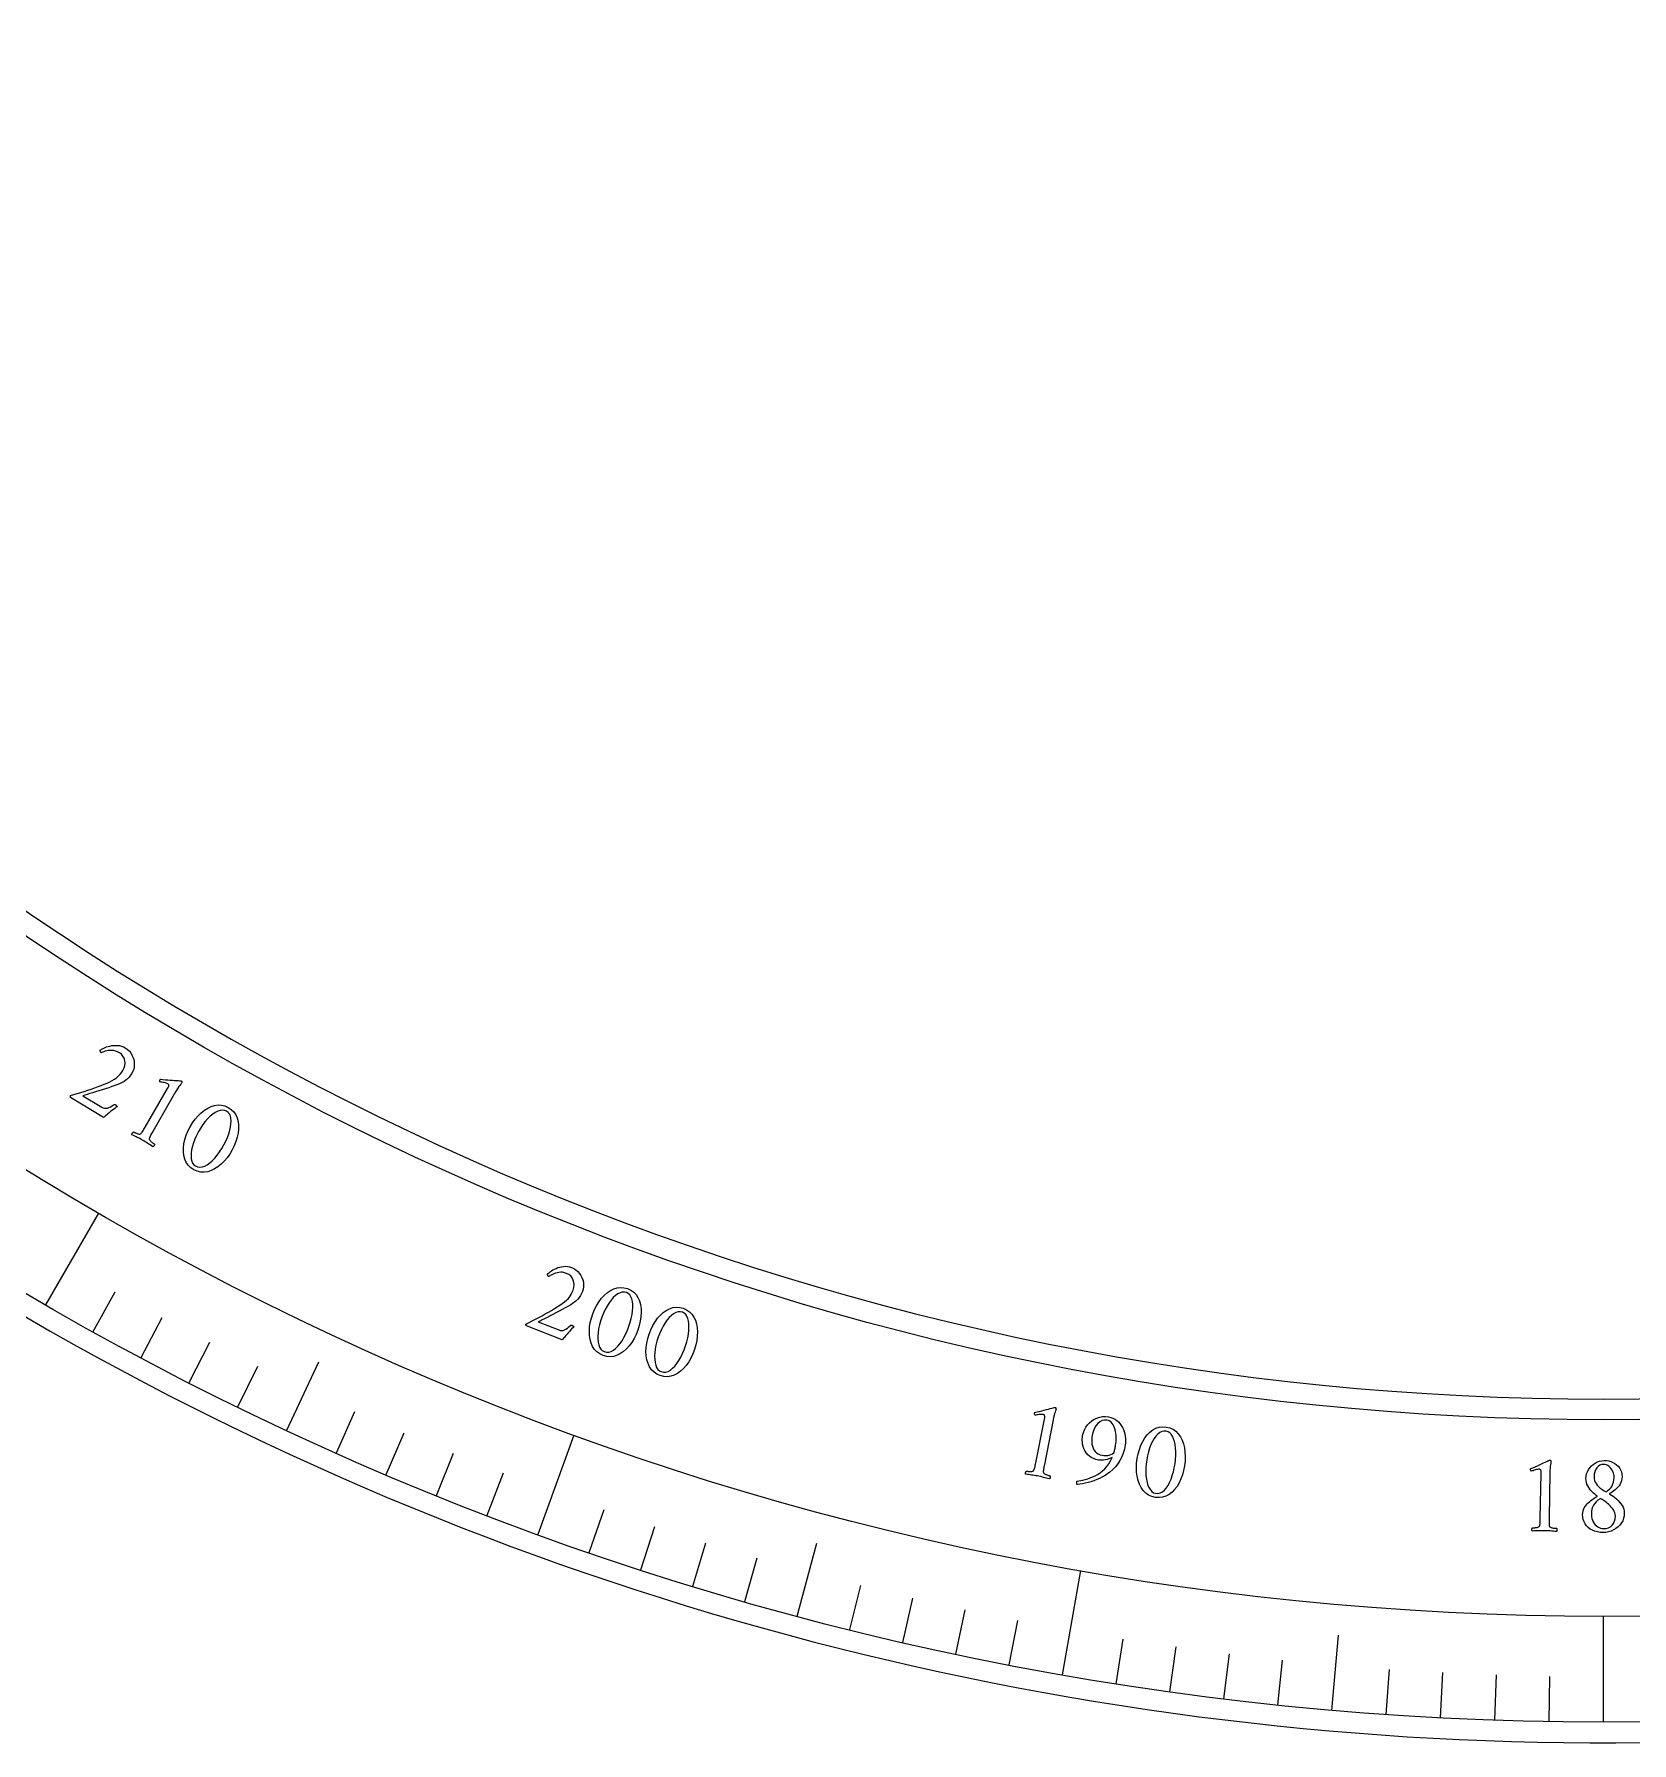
# Model space of a CAD drawing. Header units: millimetres. Extents: x -36.5 to 36.5, y -36.5 to 45.4.
# Drawn here: x -18.27 to 0.33, y -36.5 to -16.61 of the extents above; entities that cross this region are included whole.
import ezdxf

# ---------------------------------------------------------------- set-up
doc = ezdxf.new("R2010")
doc.units = ezdxf.units.MM
for name, color, linetype in [('CUT_INNER', 6, 'Continuous'), ('CUT_OUTER', 1, 'Continuous'), ('ENGRAVE', 7, 'Continuous'), ('ENGRAVE_FINE', 8, 'Continuous'), ('TEXT', 5, 'Continuous')]:
    doc.layers.add(name, color=color, linetype=linetype)

msp = doc.modelspace()

# ---------------------------------------------------------------- linework, layer by layer
at = {"layer": 'CUT_INNER'}
msp.add_arc((0, 0), 32.5, 92.46094, 87.53906, dxfattribs=at)
at = {"layer": 'CUT_OUTER'}
msp.add_arc((0.0001, -0.0001), 36.4999, 179.09243, 4.21888, dxfattribs=at)
at = {"layer": 'ENGRAVE'}
for points in [[(-18.13, -31.4021), (-17.514, -30.3351)], [(-15.3241, -32.8627), (-14.9522, -32.0652)], [(-12.4017, -34.0733), (-11.9803, -32.9156)], [(-9.3848, -35.0245), (-9.157, -34.1745)], [(-6.2965, -35.7091), (-6.0825, -34.4958)], [(0, -36.26), (0, -35.028)], [(-3.1603, -36.122), (-3.0836, -35.2454)]]:
    msp.add_lwpolyline(points, dxfattribs=at)
for radius in [36.26, 35.028, 32.74]:
    msp.add_circle((0, 0), radius, dxfattribs=at)
at = {"layer": 'ENGRAVE_FINE'}
for points in [[(-17.5792, -31.7137), (-17.3232, -31.2519)], [(-17.023, -32.0157), (-16.7752, -31.5495)], [(-16.4617, -32.3079), (-16.222, -31.8374)], [(-15.8953, -32.5903), (-15.6639, -32.1157)], [(-14.7483, -33.1252), (-14.5335, -32.6428)], [(-14.1679, -33.3775), (-13.9616, -32.8915)], [(-13.5832, -33.6197), (-13.3854, -33.1301)], [(-12.9944, -33.8516), (-12.8052, -33.3587)], [(-11.8051, -34.2845), (-11.6332, -33.7853)], [(-11.205, -34.4853), (-11.0418, -33.9832)], [(-10.6014, -34.6756), (-10.447, -34.1707)], [(-9.9946, -34.8553), (-9.8491, -34.3478)], [(-8.7721, -35.1829), (-8.6444, -34.6706)], [(-8.1567, -35.3307), (-8.038, -34.8162)], [(-7.5389, -35.4676), (-7.4291, -34.9512)], [(-6.9187, -35.5938), (-6.818, -35.0755)], [(-5.6723, -35.8136), (-5.5897, -35.2921)], [(-5.0464, -35.9071), (-4.9729, -35.3843)], [(-4.419, -35.9897), (-4.3546, -35.4657)], [(-3.7902, -36.0614), (-3.735, -35.5363)], [(-2.5294, -36.1717), (-2.4925, -35.645)], [(-1.8977, -36.2103), (-1.8701, -35.683)], [(-1.2655, -36.2379), (-1.247, -35.7102)], [(-0.6328, -36.2545), (-0.6236, -35.7266)]]:
    msp.add_lwpolyline(points, dxfattribs=at)
at = {"layer": 'TEXT'}
for points in [[(-17.3008, -29.0932), (-17.3149, -29.1038), (-17.3296, -29.1153), (-17.3451, -29.1276), (-17.3613, -29.1407), (-17.3775, -29.1539), (-17.393, -29.1668), (-17.4079, -29.1791), (-17.4221, -29.191), (-17.4348, -29.2017), (-17.4453, -29.2105), (-17.4534, -29.2174), (-17.4593, -29.2224), (-17.8425, -28.99), (-17.8434, -28.9877), (-17.8442, -28.9849), (-17.8448, -28.9818), (-17.8453, -28.9782), (-17.8456, -28.9748), (-17.8454, -28.9718), (-17.8449, -28.9693), (-17.8441, -28.9674), (-17.8048, -28.9557), (-17.7649, -28.9435), (-17.7244, -28.9309), (-17.6833, -28.9178), (-17.6423, -28.9044), (-17.6019, -28.8908), (-17.5623, -28.8769), (-17.5233, -28.8628), (-17.4857, -28.8486), (-17.4505, -28.8346), (-17.4175, -28.8207), (-17.3867, -28.807), (-17.3569, -28.7922), (-17.331, -28.7771), (-17.3092, -28.7618), (-17.2912, -28.7462), (-17.2758, -28.7299), (-17.2612, -28.7124), (-17.2476, -28.6938), (-17.2349, -28.6741), (-17.2208, -28.6457), (-17.2122, -28.6171), (-17.2093, -28.5881), (-17.2119, -28.5589), (-17.2199, -28.5312), (-17.233, -28.5069), (-17.2514, -28.4861), (-17.2748, -28.4686), (-17.2965, -28.457), (-17.3182, -28.4487), (-17.34, -28.4437), (-17.3618, -28.4418), (-17.3831, -28.4422), (-17.4031, -28.444), (-17.4218, -28.4471), (-17.4393, -28.4515), (-17.4549, -28.4564), (-17.4679, -28.4609), (-17.4785, -28.4651), (-17.4865, -28.4688), (-17.4896, -28.4663), (-17.4922, -28.4628), (-17.4943, -28.4584), (-17.4959, -28.453), (-17.497, -28.4477), (-17.4974, -28.4434), (-17.4973, -28.4402), (-17.4966, -28.4379), (-17.4905, -28.4335), (-17.482, -28.4282), (-17.4709, -28.422), (-17.4573, -28.415), (-17.4416, -28.4078), (-17.4243, -28.4013), (-17.4054, -28.3953), (-17.3848, -28.3899), (-17.3633, -28.3857), (-17.3413, -28.383), (-17.3189, -28.382), (-17.296, -28.3825), (-17.2732, -28.3853), (-17.2507, -28.391), (-17.2285, -28.3997), (-17.2068, -28.4113), (-17.1824, -28.4283), (-17.1611, -28.4479), (-17.143, -28.4701), (-17.128, -28.4949), (-17.1163, -28.5213), (-17.1079, -28.5483), (-17.1029, -28.5758), (-17.1011, -28.6039), (-17.1029, -28.6317), (-17.1081, -28.6583), (-17.117, -28.6838), (-17.1294, -28.7082), (-17.1444, -28.7309), (-17.161, -28.7517), (-17.1794, -28.7705), (-17.1994, -28.7874), (-17.2209, -28.8025), (-17.2435, -28.8159), (-17.2672, -28.8277), (-17.2921, -28.8378), (-17.3262, -28.8501), (-17.3618, -28.8625), (-17.399, -28.875), (-17.4377, -28.8877), (-17.4766, -28.9001), (-17.5144, -28.912), (-17.5512, -28.9234), (-17.5867, -28.9343), (-17.62, -28.9444), (-17.6498, -28.9535), (-17.6761, -28.9615), (-17.6988, -28.9685), (-17.4795, -29.1014), (-17.463, -29.1095), (-17.4464, -29.1141), (-17.4298, -29.1152), (-17.4131, -29.1128), (-17.3957, -29.1071), (-17.377, -29.0985), (-17.3571, -29.0869), (-17.3359, -29.0723), (-17.3325, -29.0703), (-17.3286, -29.0697), (-17.3242, -29.0706), (-17.3194, -29.0729), (-17.3175, -29.0743), (-17.3152, -29.0762), (-17.3125, -29.0788), (-17.3094, -29.0819), (-17.3064, -29.0853), (-17.304, -29.0882), (-17.3021, -29.0909), (-17.3008, -29.0932)], [(-16.9746, -29.3349), (-16.7142, -28.8849), (-16.7082, -28.8737), (-16.7038, -28.864), (-16.7011, -28.8557), (-16.7002, -28.849), (-16.7008, -28.8432), (-16.7031, -28.8381), (-16.7069, -28.8336), (-16.7123, -28.8298), (-16.7196, -28.8262), (-16.7293, -28.8228), (-16.7412, -28.8194), (-16.7554, -28.8161), (-16.7699, -28.8132), (-16.7827, -28.8107), (-16.7937, -28.8088), (-16.803, -28.8075), (-16.8049, -28.8007), (-16.8054, -28.7943), (-16.8044, -28.7881), (-16.8018, -28.7823), (-16.8017, -28.7822), (-16.8016, -28.782), (-16.8014, -28.7816), (-16.8011, -28.7811), (-16.7998, -28.7792), (-16.7984, -28.7778), (-16.797, -28.777), (-16.7956, -28.7768), (-16.7673, -28.7795), (-16.7391, -28.782), (-16.7112, -28.7843), (-16.6834, -28.7864), (-16.6569, -28.7883), (-16.6328, -28.7901), (-16.611, -28.7917), (-16.5916, -28.7931), (-16.5756, -28.7944), (-16.564, -28.7954), (-16.5568, -28.7961), (-16.554, -28.7965), (-16.5518, -28.7978), (-16.5494, -28.7997), (-16.548, -28.8023), (-16.5474, -28.8054), (-16.5478, -28.8092), (-16.5487, -28.8131), (-16.5495, -28.8166), (-16.5503, -28.8197), (-16.551, -28.8225), (-16.5523, -28.8241), (-16.5562, -28.8289), (-16.5626, -28.8368), (-16.5716, -28.8479), (-16.5824, -28.8622), (-16.5944, -28.8798), (-16.6074, -28.9006), (-16.6216, -28.9246), (-16.8866, -29.3857), (-16.8936, -29.398), (-16.9004, -29.41), (-16.9068, -29.4216), (-16.9129, -29.4328), (-16.9183, -29.4434), (-16.9226, -29.4534), (-16.9259, -29.4626), (-16.928, -29.4711), (-16.9277, -29.475), (-16.9257, -29.4797), (-16.922, -29.4851), (-16.9167, -29.4913), (-16.9104, -29.4977), (-16.9036, -29.5039), (-16.8964, -29.5099), (-16.8887, -29.5157), (-16.8814, -29.5208), (-16.8752, -29.5251), (-16.8701, -29.5284), (-16.8661, -29.5308), (-16.8661, -29.5344), (-16.867, -29.5387), (-16.8687, -29.5436), (-16.8712, -29.5491), (-16.8743, -29.5544), (-16.8775, -29.5584), (-16.8809, -29.5613), (-16.8844, -29.5628), (-16.9007, -29.5521), (-16.9163, -29.5418), (-16.9312, -29.532), (-16.9454, -29.5226), (-16.9596, -29.5135), (-16.9745, -29.5042), (-16.9902, -29.4947), (-17.0065, -29.4852), (-17.0222, -29.4762), (-17.0374, -29.4679), (-17.052, -29.4602), (-17.066, -29.4531), (-17.0802, -29.446), (-17.0954, -29.4385), (-17.1117, -29.4304), (-17.129, -29.4218), (-17.1294, -29.4179), (-17.1287, -29.4136), (-17.1268, -29.4088), (-17.1238, -29.4035), (-17.1203, -29.3985), (-17.1169, -29.3946), (-17.1136, -29.3917), (-17.1105, -29.3899), (-17.1064, -29.3922), (-17.101, -29.3949), (-17.0942, -29.3981), (-17.086, -29.4019), (-17.0772, -29.4056), (-17.0685, -29.4088), (-17.0597, -29.4116), (-17.0509, -29.4139), (-17.043, -29.4154), (-17.0367, -29.4157), (-17.032, -29.4149), (-17.0289, -29.4129), (-17.0226, -29.4068), (-17.0162, -29.3994), (-17.0095, -29.3908), (-17.0028, -29.3809), (-16.9959, -29.3702), (-16.9889, -29.3589), (-16.9818, -29.3472), (-16.9746, -29.3349)], [(-16.0089, -29.1046), (-15.9731, -29.1283), (-15.9436, -29.1566), (-15.9205, -29.1893), (-15.9038, -29.2266), (-15.893, -29.2674), (-15.8877, -29.3104), (-15.8878, -29.3559), (-15.8934, -29.4037), (-15.904, -29.4527), (-15.9192, -29.5018), (-15.9389, -29.5509), (-15.9631, -29.6001), (-15.991, -29.6474), (-16.0214, -29.6908), (-16.0543, -29.7302), (-16.0899, -29.7657), (-16.1273, -29.7964), (-16.1658, -29.8212), (-16.2055, -29.8401), (-16.2462, -29.8531), (-16.2873, -29.8593), (-16.328, -29.8575), (-16.3682, -29.8477), (-16.4079, -29.8299), (-16.4432, -29.8064), (-16.4724, -29.778), (-16.4955, -29.7448), (-16.5124, -29.7068), (-16.5235, -29.6652), (-16.529, -29.6214), (-16.529, -29.5755), (-16.5234, -29.5273), (-16.5127, -29.4781), (-16.4972, -29.429), (-16.477, -29.3801), (-16.452, -29.3312), (-16.4234, -29.2844), (-16.3923, -29.2415), (-16.3588, -29.2025), (-16.3228, -29.1675), (-16.2852, -29.1373), (-16.2466, -29.113), (-16.2071, -29.0946), (-16.1666, -29.0821), (-16.1261, -29.0762), (-16.0863, -29.0781), (-16.0473, -29.0875), (-16.0089, -29.1046)], [(-16.0261, -29.1492), (-16.05, -29.1396), (-16.0753, -29.1362), (-16.102, -29.1391), (-16.13, -29.1483), (-16.1587, -29.163), (-16.1876, -29.1824), (-16.2167, -29.2065), (-16.2458, -29.2353), (-16.2745, -29.2681), (-16.3021, -29.3042), (-16.3284, -29.3435), (-16.3537, -29.3862), (-16.3763, -29.4296), (-16.3957, -29.4725), (-16.4118, -29.5149), (-16.4245, -29.5568), (-16.4338, -29.5971), (-16.4393, -29.6346), (-16.4411, -29.6694), (-16.4391, -29.7015), (-16.4332, -29.7298), (-16.423, -29.7533), (-16.4085, -29.772), (-16.3897, -29.7859), (-16.3638, -29.7965), (-16.3369, -29.8003), (-16.3091, -29.7972), (-16.2804, -29.7873), (-16.2513, -29.7715), (-16.2223, -29.7508), (-16.1933, -29.7252), (-16.1644, -29.6946), (-16.1362, -29.6602), (-16.1093, -29.6231), (-16.0835, -29.5833), (-16.059, -29.5407), (-16.0366, -29.4967), (-16.0175, -29.4537), (-16.0019, -29.4118), (-15.9897, -29.3709), (-15.9811, -29.3319), (-15.9761, -29.2955), (-15.9747, -29.2619), (-15.977, -29.2309), (-15.9832, -29.2036), (-15.9934, -29.1809), (-16.0077, -29.1627), (-16.0261, -29.1492)], [(-11.9859, -31.6555), (-11.998, -31.6684), (-12.0105, -31.6822), (-12.0236, -31.697), (-12.0373, -31.7127), (-12.0509, -31.7286), (-12.064, -31.7439), (-12.0765, -31.7587), (-12.0884, -31.7728), (-12.0991, -31.7856), (-12.1079, -31.796), (-12.1147, -31.8043), (-12.1197, -31.8102), (-12.5373, -31.6479), (-12.5387, -31.6458), (-12.5399, -31.6432), (-12.5411, -31.6402), (-12.5422, -31.6368), (-12.543, -31.6334), (-12.5434, -31.6305), (-12.5434, -31.628), (-12.5429, -31.6259), (-12.5062, -31.6075), (-12.469, -31.5886), (-12.4313, -31.5692), (-12.3931, -31.5492), (-12.3551, -31.5289), (-12.3177, -31.5084), (-12.281, -31.4879), (-12.2451, -31.4672), (-12.2106, -31.4467), (-12.1783, -31.4267), (-12.1482, -31.4073), (-12.1203, -31.3885), (-12.0935, -31.3688), (-12.0706, -31.3495), (-12.0518, -31.3305), (-12.0368, -31.3121), (-12.0244, -31.2933), (-12.0131, -31.2736), (-12.003, -31.2529), (-11.9939, -31.2313), (-11.9849, -31.2009), (-11.9815, -31.1712), (-11.9836, -31.1422), (-11.9912, -31.1138), (-12.0039, -31.088), (-12.0211, -31.0663), (-12.0427, -31.049), (-12.0689, -31.0358), (-12.0922, -31.0282), (-12.115, -31.0238), (-12.1373, -31.0226), (-12.1592, -31.0246), (-12.18, -31.0287), (-12.1994, -31.0339), (-12.2173, -31.0402), (-12.2338, -31.0476), (-12.2483, -31.0551), (-12.2604, -31.0618), (-12.2701, -31.0677), (-12.2773, -31.0728), (-12.2808, -31.0709), (-12.2839, -31.0679), (-12.2868, -31.0639), (-12.2893, -31.0589), (-12.2913, -31.0538), (-12.2925, -31.0497), (-12.2929, -31.0465), (-12.2925, -31.0442), (-12.2874, -31.0387), (-12.2799, -31.032), (-12.27, -31.024), (-12.2578, -31.0147), (-12.2436, -31.0049), (-12.2277, -30.9955), (-12.2101, -30.9863), (-12.1908, -30.9775), (-12.1704, -30.9695), (-12.1492, -30.9631), (-12.1273, -30.9582), (-12.1047, -30.9547), (-12.0817, -30.9535), (-12.0585, -30.9553), (-12.0352, -30.9599), (-12.0118, -30.9676), (-11.9848, -30.9801), (-11.9605, -30.9957), (-11.9388, -31.0145), (-11.9197, -31.0363), (-11.9036, -31.0602), (-11.8906, -31.0853), (-11.8809, -31.1115), (-11.8743, -31.1389), (-11.8712, -31.1666), (-11.8718, -31.1938), (-11.876, -31.2204), (-11.884, -31.2465), (-11.8948, -31.2715), (-11.9076, -31.2949), (-11.9225, -31.3166), (-11.9393, -31.3367), (-11.9578, -31.3553), (-11.9777, -31.3724), (-11.999, -31.3881), (-12.0218, -31.4024), (-12.0532, -31.4205), (-12.0861, -31.4389), (-12.1205, -31.4577), (-12.1565, -31.4768), (-12.1927, -31.4958), (-12.2278, -31.5141), (-12.262, -31.5317), (-12.2952, -31.5486), (-12.3262, -31.5644), (-12.3539, -31.5785), (-12.3784, -31.591), (-12.3996, -31.6018), (-12.1605, -31.6946), (-12.1429, -31.6997), (-12.1258, -31.7014), (-12.1092, -31.6995), (-12.0932, -31.6943), (-12.077, -31.6857), (-12.0602, -31.6739), (-12.0425, -31.659), (-12.0242, -31.641), (-12.0212, -31.6384), (-12.0174, -31.6372), (-12.013, -31.6373), (-12.0078, -31.6387), (-12.0057, -31.6397), (-12.0031, -31.6412), (-12, -31.6433), (-11.9964, -31.6459), (-11.9929, -31.6486), (-11.9899, -31.6511), (-11.9876, -31.6534), (-11.9859, -31.6555)], [(-11.3609, -31.2137), (-11.3217, -31.2316), (-11.2883, -31.255), (-11.2604, -31.2839), (-11.2382, -31.3182), (-11.2213, -31.3568), (-11.2095, -31.3985), (-11.2027, -31.4435), (-11.2009, -31.4915), (-11.2039, -31.5416), (-11.2113, -31.5924), (-11.2232, -31.644), (-11.2397, -31.6963), (-11.2599, -31.7473), (-11.2833, -31.7948), (-11.3098, -31.8389), (-11.3395, -31.8794), (-11.3718, -31.9155), (-11.4061, -31.9458), (-11.4424, -31.9706), (-11.4806, -31.9898), (-11.5203, -32.0021), (-11.5608, -32.0066), (-11.602, -32.003), (-11.644, -31.9916), (-11.6825, -31.9738), (-11.7156, -31.9502), (-11.7435, -31.9209), (-11.7661, -31.8859), (-11.7834, -31.8465), (-11.7956, -31.8041), (-11.8026, -31.7587), (-11.8045, -31.7102), (-11.8015, -31.66), (-11.7937, -31.6091), (-11.7812, -31.5576), (-11.7639, -31.5055), (-11.7428, -31.4549), (-11.7187, -31.4077), (-11.6916, -31.3641), (-11.6614, -31.3239), (-11.6288, -31.2883), (-11.5944, -31.2584), (-11.5582, -31.2342), (-11.5201, -31.2156), (-11.4809, -31.2036), (-11.4414, -31.1993), (-11.4013, -31.2027), (-11.3609, -31.2137)], [(-11.371, -31.2604), (-11.3961, -31.2545), (-11.4216, -31.2551), (-11.4475, -31.262), (-11.4737, -31.2754), (-11.4999, -31.2943), (-11.5255, -31.3179), (-11.5505, -31.3462), (-11.5749, -31.3791), (-11.5982, -31.4159), (-11.6199, -31.4558), (-11.64, -31.4988), (-11.6584, -31.5447), (-11.6741, -31.5911), (-11.6867, -31.6365), (-11.6961, -31.6809), (-11.7022, -31.7243), (-11.7052, -31.7655), (-11.7049, -31.8034), (-11.7013, -31.8381), (-11.6945, -31.8694), (-11.6843, -31.8965), (-11.6706, -31.9181), (-11.6534, -31.9344), (-11.6328, -31.9453), (-11.6055, -31.9518), (-11.5783, -31.9514), (-11.5513, -31.9441), (-11.5245, -31.9299), (-11.4981, -31.9099), (-11.4726, -31.885), (-11.448, -31.8552), (-11.4241, -31.8206), (-11.4015, -31.7823), (-11.3805, -31.7415), (-11.3612, -31.6982), (-11.3435, -31.6523), (-11.3281, -31.6054), (-11.3158, -31.56), (-11.3068, -31.5162), (-11.301, -31.4739), (-11.2985, -31.434), (-11.2991, -31.3973), (-11.3029, -31.3639), (-11.3099, -31.3336), (-11.3202, -31.3076), (-11.3338, -31.2867), (-11.3507, -31.271), (-11.371, -31.2604)], [(-10.7118, -31.4423), (-10.6723, -31.4595), (-10.6384, -31.4822), (-10.6099, -31.5104), (-10.587, -31.5443), (-10.5693, -31.5825), (-10.5566, -31.624), (-10.5489, -31.6688), (-10.5461, -31.7168), (-10.548, -31.7669), (-10.5544, -31.8179), (-10.5653, -31.8697), (-10.5806, -31.9224), (-10.5998, -31.9738), (-10.6222, -32.0218), (-10.6478, -32.0664), (-10.6767, -32.1075), (-10.7082, -32.1442), (-10.7419, -32.1753), (-10.7776, -32.2008), (-10.8155, -32.2207), (-10.8549, -32.2339), (-10.8952, -32.2392), (-10.9365, -32.2365), (-10.9787, -32.226), (-11.0176, -32.2089), (-11.0512, -32.186), (-11.0797, -32.1573), (-11.103, -32.1228), (-11.1211, -32.0838), (-11.1342, -32.0416), (-11.1421, -31.9964), (-11.145, -31.948), (-11.143, -31.8977), (-11.1363, -31.8466), (-11.1249, -31.7949), (-11.1087, -31.7425), (-11.0887, -31.6914), (-11.0655, -31.6438), (-11.0393, -31.5996), (-11.01, -31.5588), (-10.9781, -31.5225), (-10.9444, -31.4919), (-10.9086, -31.4669), (-10.871, -31.4475), (-10.8321, -31.4348), (-10.7926, -31.4297), (-10.7525, -31.4322), (-10.7118, -31.4423)], [(-10.7209, -31.4893), (-10.7462, -31.4839), (-10.7717, -31.485), (-10.7974, -31.4925), (-10.8234, -31.5064), (-10.8491, -31.5258), (-10.8742, -31.55), (-10.8987, -31.5787), (-10.9224, -31.6122), (-10.9449, -31.6495), (-10.9658, -31.6898), (-10.9849, -31.7331), (-11.0024, -31.7795), (-11.0171, -31.8262), (-11.0288, -31.8718), (-11.0372, -31.9164), (-11.0425, -31.9599), (-11.0446, -32.0011), (-11.0435, -32.0391), (-11.0392, -32.0736), (-11.0318, -32.1049), (-11.021, -32.1317), (-11.0069, -32.1531), (-10.9894, -32.169), (-10.9685, -32.1794), (-10.941, -32.1853), (-10.9139, -32.1844), (-10.8871, -32.1766), (-10.8605, -32.1618), (-10.8346, -32.1412), (-10.8096, -32.1158), (-10.7856, -32.0855), (-10.7625, -32.0504), (-10.7406, -32.0117), (-10.7205, -31.9704), (-10.7021, -31.9267), (-10.6854, -31.8805), (-10.6709, -31.8333), (-10.6596, -31.7877), (-10.6515, -31.7437), (-10.6466, -31.7013), (-10.6448, -31.6613), (-10.6462, -31.6247), (-10.6507, -31.5913), (-10.6584, -31.5612), (-10.6692, -31.5354), (-10.6832, -31.5148), (-10.7005, -31.4994), (-10.7209, -31.4893)], [(-6.6079, -33.2417), (-6.5065, -32.7318), (-6.5044, -32.7192), (-6.5034, -32.7086), (-6.5035, -32.6999), (-6.5048, -32.6932), (-6.5073, -32.688), (-6.511, -32.6839), (-6.5161, -32.6809), (-6.5225, -32.679), (-6.5305, -32.678), (-6.5408, -32.6778), (-6.5531, -32.6785), (-6.5677, -32.68), (-6.5824, -32.6818), (-6.5952, -32.6836), (-6.6063, -32.6854), (-6.6155, -32.6871), (-6.6195, -32.6813), (-6.622, -32.6754), (-6.623, -32.6692), (-6.6225, -32.6629), (-6.6225, -32.6628), (-6.6224, -32.6625), (-6.6223, -32.6621), (-6.6222, -32.6616), (-6.6216, -32.6593), (-6.6207, -32.6575), (-6.6197, -32.6563), (-6.6184, -32.6556), (-6.5907, -32.6491), (-6.5633, -32.6424), (-6.5361, -32.6356), (-6.5091, -32.6286), (-6.4834, -32.6219), (-6.46, -32.6157), (-6.4389, -32.6102), (-6.42, -32.6053), (-6.4044, -32.6014), (-6.3931, -32.5986), (-6.3861, -32.5969), (-6.3833, -32.5964), (-6.3808, -32.5969), (-6.3779, -32.598), (-6.3758, -32.5999), (-6.3743, -32.6027), (-6.3734, -32.6064), (-6.3729, -32.6104), (-6.3726, -32.614), (-6.3723, -32.6172), (-6.3721, -32.6201), (-6.3728, -32.622), (-6.3749, -32.6278), (-6.3785, -32.6373), (-6.3834, -32.6507), (-6.389, -32.6678), (-6.3947, -32.6883), (-6.4004, -32.7122), (-6.406, -32.7395), (-6.5081, -33.2613), (-6.5108, -33.2753), (-6.5134, -33.2888), (-6.5157, -33.3019), (-6.5179, -33.3144), (-6.5195, -33.3263), (-6.5204, -33.3371), (-6.5205, -33.3468), (-6.5198, -33.3556), (-6.5183, -33.3592), (-6.5149, -33.363), (-6.5097, -33.3669), (-6.5026, -33.371), (-6.4945, -33.3751), (-6.4861, -33.3788), (-6.4773, -33.3821), (-6.4683, -33.3851), (-6.4597, -33.3876), (-6.4525, -33.3897), (-6.4466, -33.3912), (-6.442, -33.3922), (-6.4408, -33.3956), (-6.4403, -33.3999), (-6.4403, -33.4051), (-6.4409, -33.4112), (-6.4421, -33.4171), (-6.4438, -33.422), (-6.4461, -33.4257), (-6.449, -33.4284), (-6.4678, -33.4234), (-6.4859, -33.4187), (-6.5032, -33.4142), (-6.5197, -33.41), (-6.5361, -33.4059), (-6.5532, -33.4019), (-6.571, -33.398), (-6.5895, -33.3942), (-6.6074, -33.3908), (-6.6244, -33.3878), (-6.6407, -33.3852), (-6.6562, -33.383), (-6.6719, -33.3809), (-6.6888, -33.3787), (-6.7068, -33.3763), (-6.726, -33.3737), (-6.7276, -33.3702), (-6.7283, -33.3659), (-6.7281, -33.3607), (-6.7269, -33.3547), (-6.7252, -33.3489), (-6.7233, -33.3441), (-6.7211, -33.3403), (-6.7187, -33.3376), (-6.7141, -33.3384), (-6.7081, -33.3392), (-6.7006, -33.3401), (-6.6917, -33.341), (-6.6822, -33.3417), (-6.6728, -33.342), (-6.6636, -33.3417), (-6.6546, -33.3411), (-6.6466, -33.3399), (-6.6405, -33.3382), (-6.6364, -33.3359), (-6.6341, -33.3331), (-6.6301, -33.3252), (-6.6264, -33.3162), (-6.6229, -33.3059), (-6.6197, -33.2943), (-6.6166, -33.282), (-6.6136, -33.269), (-6.6107, -33.2556), (-6.6079, -33.2417)], [(-6.1303, -33.4548), (-6.1081, -33.4515), (-6.0843, -33.4472), (-6.0589, -33.4417), (-6.0319, -33.4353), (-6.0039, -33.4273), (-5.9754, -33.4173), (-5.9466, -33.4054), (-5.9173, -33.3916), (-5.8883, -33.3754), (-5.86, -33.3564), (-5.8326, -33.3347), (-5.806, -33.3102), (-5.7808, -33.2826), (-5.7578, -33.2513), (-5.737, -33.2164), (-5.7183, -33.1778), (-5.7373, -33.1878), (-5.7573, -33.196), (-5.7781, -33.2024), (-5.8, -33.2071), (-5.8215, -33.21), (-5.8416, -33.2113), (-5.86, -33.2109), (-5.877, -33.2089), (-5.9083, -33.2018), (-5.9365, -33.192), (-5.9614, -33.1796), (-5.9831, -33.1646), (-6.0018, -33.1476), (-6.018, -33.1293), (-6.0316, -33.1097), (-6.0426, -33.0889), (-6.0513, -33.0673), (-6.058, -33.0456), (-6.0626, -33.0237), (-6.0652, -33.0018), (-6.0662, -32.9804), (-6.0661, -32.9603), (-6.0647, -32.9415), (-6.0622, -32.924), (-6.0537, -32.8896), (-6.0412, -32.8573), (-6.0247, -32.8273), (-6.0043, -32.7995), (-5.9807, -32.7745), (-5.9547, -32.7529), (-5.9264, -32.7346), (-5.8956, -32.7196), (-5.8632, -32.7088), (-5.8301, -32.7028), (-5.7962, -32.7016), (-5.7616, -32.7054), (-5.7345, -32.7118), (-5.7093, -32.7211), (-5.6861, -32.7333), (-5.6647, -32.7484), (-5.6452, -32.7658), (-5.6278, -32.7849), (-5.6123, -32.8058), (-5.5989, -32.8284), (-5.5875, -32.8524), (-5.5782, -32.8772), (-5.5711, -32.9029), (-5.566, -32.9295), (-5.563, -32.9563), (-5.5621, -32.9827), (-5.5633, -33.0086), (-5.5665, -33.0342), (-5.5765, -33.0819), (-5.59, -33.1276), (-5.6072, -33.1714), (-5.6279, -33.2133), (-5.6522, -33.2525), (-5.6798, -33.2883), (-5.7108, -33.3206), (-5.7453, -33.3495), (-5.7725, -33.3697), (-5.8015, -33.3885), (-5.8324, -33.406), (-5.8651, -33.4222), (-5.8986, -33.4368), (-5.9322, -33.4499), (-5.9658, -33.4614), (-5.9994, -33.4712), (-6.0322, -33.4794), (-6.0638, -33.4858), (-6.0939, -33.4906), (-6.1226, -33.4937), (-6.1266, -33.492), (-6.1294, -33.4884), (-6.131, -33.4831), (-6.1315, -33.476), (-6.1313, -33.4687), (-6.1311, -33.4627), (-6.1307, -33.4581), (-6.1303, -33.4548)], [(-5.6984, -33.1238), (-5.6954, -33.1136), (-5.6925, -33.1032), (-5.6898, -33.0925), (-5.6872, -33.0817), (-5.6847, -33.0708), (-5.6824, -33.0598), (-5.6803, -33.0488), (-5.6783, -33.0378), (-5.6752, -33.0161), (-5.673, -32.9937), (-5.672, -32.9706), (-5.6719, -32.9468), (-5.673, -32.923), (-5.6754, -32.8998), (-5.679, -32.8772), (-5.6838, -32.8552), (-5.6901, -32.8344), (-5.698, -32.8152), (-5.7074, -32.7977), (-5.7185, -32.7818), (-5.7311, -32.7681), (-5.7455, -32.7575), (-5.7614, -32.7498), (-5.7791, -32.7451), (-5.8078, -32.7437), (-5.8353, -32.7498), (-5.8617, -32.7635), (-5.8869, -32.7847), (-5.9093, -32.8119), (-5.9276, -32.8436), (-5.9417, -32.8796), (-5.9516, -32.9201), (-5.9553, -32.9465), (-5.957, -32.9725), (-5.9567, -32.9981), (-5.9543, -33.0233), (-5.9494, -33.0474), (-5.9417, -33.0695), (-5.9311, -33.0898), (-5.9177, -33.1081), (-5.9011, -33.1239), (-5.8811, -33.1367), (-5.8578, -33.1463), (-5.8311, -33.1529), (-5.8171, -33.1548), (-5.8022, -33.1558), (-5.7863, -33.1558), (-5.7696, -33.1549), (-5.7522, -33.152), (-5.7346, -33.1458), (-5.7166, -33.1364), (-5.6984, -33.1238)], [(-5.0891, -32.8247), (-5.0473, -32.8348), (-5.0099, -32.8512), (-4.977, -32.8741), (-4.9486, -32.9035), (-4.9245, -32.938), (-4.9048, -32.9767), (-4.8894, -33.0195), (-4.8783, -33.0663), (-4.8715, -33.116), (-4.8689, -33.1673), (-4.8706, -33.2202), (-4.8766, -33.2747), (-4.8866, -33.3287), (-4.9003, -33.3798), (-4.9178, -33.4282), (-4.9391, -33.4737), (-4.9638, -33.5153), (-4.9915, -33.5518), (-5.0223, -33.5831), (-5.0561, -33.6093), (-5.0926, -33.6291), (-5.1314, -33.6413), (-5.1726, -33.6459), (-5.216, -33.6428), (-5.2572, -33.6328), (-5.2943, -33.6161), (-5.3273, -33.5927), (-5.3563, -33.5628), (-5.3809, -33.5275), (-5.4011, -33.4883), (-5.4168, -33.4451), (-5.428, -33.3979), (-5.4348, -33.348), (-5.437, -33.2966), (-5.4347, -33.2437), (-5.4279, -33.1892), (-5.4171, -33.1355), (-5.4025, -33.0845), (-5.3844, -33.0365), (-5.3626, -32.9912), (-5.3375, -32.95), (-5.3096, -32.914), (-5.2787, -32.8831), (-5.245, -32.8575), (-5.2089, -32.8382), (-5.1709, -32.8263), (-5.131, -32.8218), (-5.0891, -32.8247)], [(-5.09, -32.8725), (-5.1158, -32.8717), (-5.1407, -32.8771), (-5.1647, -32.889), (-5.1879, -32.9072), (-5.2099, -32.9308), (-5.2304, -32.9589), (-5.2495, -32.9915), (-5.267, -33.0286), (-5.2828, -33.0692), (-5.2963, -33.1125), (-5.3076, -33.1585), (-5.3168, -33.2072), (-5.3232, -33.2558), (-5.3267, -33.3028), (-5.3273, -33.3481), (-5.325, -33.3918), (-5.3199, -33.4329), (-5.3122, -33.47), (-5.302, -33.5033), (-5.2892, -33.5328), (-5.274, -33.5573), (-5.2563, -33.5759), (-5.2363, -33.5885), (-5.2139, -33.5952), (-5.1859, -33.5963), (-5.1593, -33.5906), (-5.1343, -33.5782), (-5.1107, -33.5591), (-5.0888, -33.5343), (-5.0686, -33.5049), (-5.0501, -33.471), (-5.0335, -33.4324), (-5.0187, -33.3904), (-5.0061, -33.3463), (-4.9955, -33.3001), (-4.9871, -33.2517), (-4.981, -33.2027), (-4.9778, -33.1558), (-4.9774, -33.111), (-4.98, -33.0684), (-4.9852, -33.0288), (-4.9929, -32.9929), (-5.0032, -32.9608), (-5.0159, -32.9325), (-5.0311, -32.909), (-5.0484, -32.8911), (-5.0681, -32.879), (-5.09, -32.8725)], [(-0.7351, -33.8841), (-0.7238, -33.3644), (-0.7239, -33.3516), (-0.7248, -33.341), (-0.7264, -33.3325), (-0.7288, -33.3261), (-0.7322, -33.3214), (-0.7366, -33.318), (-0.7421, -33.3159), (-0.7487, -33.3151), (-0.7568, -33.3155), (-0.7669, -33.3172), (-0.779, -33.32), (-0.7931, -33.3239), (-0.8072, -33.3283), (-0.8196, -33.3324), (-0.8301, -33.336), (-0.8389, -33.3393), (-0.8439, -33.3343), (-0.8474, -33.3289), (-0.8495, -33.323), (-0.85, -33.3166), (-0.85, -33.3165), (-0.85, -33.3163), (-0.85, -33.3159), (-0.85, -33.3153), (-0.8498, -33.3129), (-0.8492, -33.311), (-0.8484, -33.3097), (-0.8472, -33.3088), (-0.8211, -33.2976), (-0.7953, -33.2862), (-0.7697, -33.2748), (-0.7443, -33.2632), (-0.7202, -33.2521), (-0.6982, -33.242), (-0.6783, -33.2329), (-0.6606, -33.2248), (-0.646, -33.2182), (-0.6353, -33.2135), (-0.6287, -33.2106), (-0.626, -33.2097), (-0.6234, -33.2097), (-0.6205, -33.2103), (-0.618, -33.2118), (-0.616, -33.2143), (-0.6145, -33.2178), (-0.6134, -33.2216), (-0.6124, -33.2251), (-0.6116, -33.2282), (-0.6109, -33.231), (-0.6113, -33.233), (-0.6123, -33.2391), (-0.6141, -33.2491), (-0.6167, -33.2632), (-0.6193, -33.2809), (-0.6213, -33.3021), (-0.6227, -33.3266), (-0.6236, -33.3545), (-0.6335, -33.8862), (-0.6337, -33.9004), (-0.6339, -33.9141), (-0.6339, -33.9274), (-0.6338, -33.9401), (-0.6335, -33.9521), (-0.6325, -33.9629), (-0.6309, -33.9725), (-0.6287, -33.981), (-0.6265, -33.9843), (-0.6225, -33.9874), (-0.6167, -33.9904), (-0.609, -33.9932), (-0.6003, -33.9958), (-0.5914, -33.998), (-0.5822, -33.9997), (-0.5727, -34.0011), (-0.5639, -34.0021), (-0.5564, -34.0029), (-0.5503, -34.0033), (-0.5456, -34.0035), (-0.5439, -34.0067), (-0.5426, -34.0108), (-0.5417, -34.0159), (-0.5413, -34.022), (-0.5414, -34.0281), (-0.5423, -34.0332), (-0.5439, -34.0373), (-0.5462, -34.0404), (-0.5657, -34.0388), (-0.5843, -34.0373), (-0.6021, -34.0358), (-0.619, -34.0345), (-0.6359, -34.0333), (-0.6535, -34.0324), (-0.6717, -34.0317), (-0.6906, -34.0312), (-0.7087, -34.0309), (-0.726, -34.0309), (-0.7425, -34.0312), (-0.7582, -34.0317), (-0.774, -34.0324), (-0.7911, -34.0331), (-0.8092, -34.0339), (-0.8286, -34.0347), (-0.8308, -34.0315), (-0.8322, -34.0273), (-0.8328, -34.0222), (-0.8327, -34.0161), (-0.8321, -34.0101), (-0.831, -34.005), (-0.8295, -34.0009), (-0.8277, -33.9978), (-0.823, -33.9978), (-0.8169, -33.9976), (-0.8094, -33.9972), (-0.8005, -33.9965), (-0.791, -33.9955), (-0.7817, -33.9941), (-0.7727, -33.9923), (-0.7639, -33.9901), (-0.7562, -33.9876), (-0.7505, -33.9848), (-0.7468, -33.9818), (-0.7451, -33.9787), (-0.7425, -33.9703), (-0.7404, -33.9607), (-0.7388, -33.9499), (-0.7376, -33.938), (-0.7367, -33.9253), (-0.736, -33.9121), (-0.7355, -33.8983), (-0.7351, -33.8841)], [(0.0065, -33.2143), (0.0343, -33.2157), (0.061, -33.2198), (0.0864, -33.2267), (0.1107, -33.2365), (0.1332, -33.2488), (0.1533, -33.2636), (0.1712, -33.2809), (0.1867, -33.3006), (0.1994, -33.3227), (0.2084, -33.3472), (0.214, -33.374), (0.2159, -33.4031), (0.2146, -33.4273), (0.2104, -33.4499), (0.2032, -33.4708), (0.193, -33.4901), (0.1808, -33.5079), (0.1673, -33.5245), (0.1525, -33.5397), (0.1365, -33.5536), (0.1201, -33.5663), (0.1041, -33.578), (0.0885, -33.5888), (0.0733, -33.5985), (0.0698, -33.6), (0.0687, -33.6018), (0.0698, -33.6039), (0.0733, -33.6064), (0.0929, -33.6177), (0.1125, -33.6306), (0.132, -33.6452), (0.1514, -33.6614), (0.17, -33.6789), (0.187, -33.6974), (0.2024, -33.7169), (0.2161, -33.7374), (0.2275, -33.7586), (0.2356, -33.7804), (0.2406, -33.8026), (0.2424, -33.8254), (0.2405, -33.8568), (0.2342, -33.8867), (0.2237, -33.9149), (0.2088, -33.9414), (0.1904, -33.9659), (0.1693, -33.9876), (0.1453, -34.0066), (0.1186, -34.0228), (0.0899, -34.0359), (0.0602, -34.0452), (0.0293, -34.0508), (-0.0027, -34.0526), (-0.0368, -34.051), (-0.0691, -34.046), (-0.0995, -34.0377), (-0.1279, -34.0261), (-0.1538, -34.0115), (-0.1766, -33.9943), (-0.1963, -33.9744), (-0.2129, -33.952), (-0.226, -33.9273), (-0.2353, -33.9008), (-0.2408, -33.8725), (-0.2425, -33.8425), (-0.2412, -33.822), (-0.2376, -33.8024), (-0.2317, -33.7839), (-0.2235, -33.7663), (-0.2137, -33.7498), (-0.2026, -33.7342), (-0.1905, -33.7196), (-0.1772, -33.706), (-0.1633, -33.6934), (-0.1494, -33.6818), (-0.1353, -33.6712), (-0.1213, -33.6615), (-0.1078, -33.6528), (-0.0955, -33.6448), (-0.0845, -33.6377), (-0.0747, -33.6314), (-0.0727, -33.6295), (-0.072, -33.6278), (-0.0727, -33.6262), (-0.0746, -33.6248), (-0.088, -33.616), (-0.1019, -33.6055), (-0.1164, -33.5932), (-0.1314, -33.5792), (-0.1461, -33.5638), (-0.1597, -33.547), (-0.1721, -33.5291), (-0.1834, -33.5099), (-0.1927, -33.4896), (-0.1993, -33.4683), (-0.2032, -33.4461), (-0.2044, -33.4229), (-0.2024, -33.3958), (-0.1967, -33.3697), (-0.1874, -33.3445), (-0.1745, -33.3204), (-0.1586, -33.2979), (-0.1404, -33.2776), (-0.1199, -33.2596), (-0.0971, -33.2437), (-0.0726, -33.2308), (-0.0472, -33.2216), (-0.0209, -33.2161), (0.0065, -33.2143)], [(0, -33.259), (-0.0218, -33.2616), (-0.0419, -33.2695), (-0.0604, -33.2827), (-0.0772, -33.301), (-0.0911, -33.3231), (-0.1011, -33.347), (-0.1072, -33.373), (-0.1093, -33.401), (-0.1079, -33.4244), (-0.1037, -33.4459), (-0.0966, -33.4656), (-0.0867, -33.4833), (-0.0748, -33.4993), (-0.0618, -33.5138), (-0.0478, -33.5267), (-0.0327, -33.538), (-0.0175, -33.5482), (-0.0033, -33.5575), (0.01, -33.5659), (0.0222, -33.5736), (0.0237, -33.5741), (0.0255, -33.5746), (0.0276, -33.5748), (0.0301, -33.5749), (0.0306, -33.5749), (0.0311, -33.5749), (0.0313, -33.5749), (0.0314, -33.5749), (0.0333, -33.5748), (0.035, -33.5745), (0.0365, -33.5741), (0.0379, -33.5736), (0.0565, -33.5595), (0.0732, -33.5439), (0.0878, -33.5266), (0.1005, -33.5076), (0.1107, -33.487), (0.1179, -33.4648), (0.1223, -33.4409), (0.1236, -33.4154), (0.1226, -33.3965), (0.1197, -33.3779), (0.115, -33.3597), (0.1084, -33.3418), (0.1001, -33.3248), (0.0903, -33.3092), (0.079, -33.2952), (0.0661, -33.2826), (0.0517, -33.2723), (0.0359, -33.2649), (0.0187, -33.2605), (0, -33.259)], [(0, -34.0066), (0.0302, -34.0041), (0.0571, -33.9967), (0.0808, -33.9843), (0.1012, -33.9669), (0.1176, -33.9456), (0.1293, -33.9211), (0.1362, -33.8935), (0.1385, -33.8628), (0.137, -33.8434), (0.1327, -33.8245), (0.1256, -33.8063), (0.1158, -33.7886), (0.1041, -33.7717), (0.0914, -33.7557), (0.0777, -33.7408), (0.063, -33.7268), (0.0482, -33.714), (0.0338, -33.7024), (0.0199, -33.692), (0.0066, -33.6828), (-0.0053, -33.6751), (-0.0148, -33.669), (-0.0217, -33.6645), (-0.0262, -33.6617), (-0.0287, -33.6606), (-0.0308, -33.6598), (-0.0326, -33.6593), (-0.0341, -33.6591), (-0.0359, -33.6592), (-0.0374, -33.6594), (-0.0385, -33.6598), (-0.0393, -33.6604), (-0.0638, -33.6774), (-0.0848, -33.6955), (-0.1023, -33.7148), (-0.1163, -33.7353), (-0.127, -33.7575), (-0.1347, -33.7822), (-0.1394, -33.8094), (-0.141, -33.8391), (-0.1398, -33.8645), (-0.1359, -33.888), (-0.1294, -33.9096), (-0.1202, -33.9294), (-0.109, -33.9471), (-0.0964, -33.9625), (-0.0823, -33.9758), (-0.0668, -33.9868), (-0.0505, -33.9954), (-0.0339, -34.0016), (-0.0171, -34.0053), (0, -34.0066)]]:
    msp.add_lwpolyline(points, close=True, dxfattribs=at)

doc.saveas('drawing.dxf')
